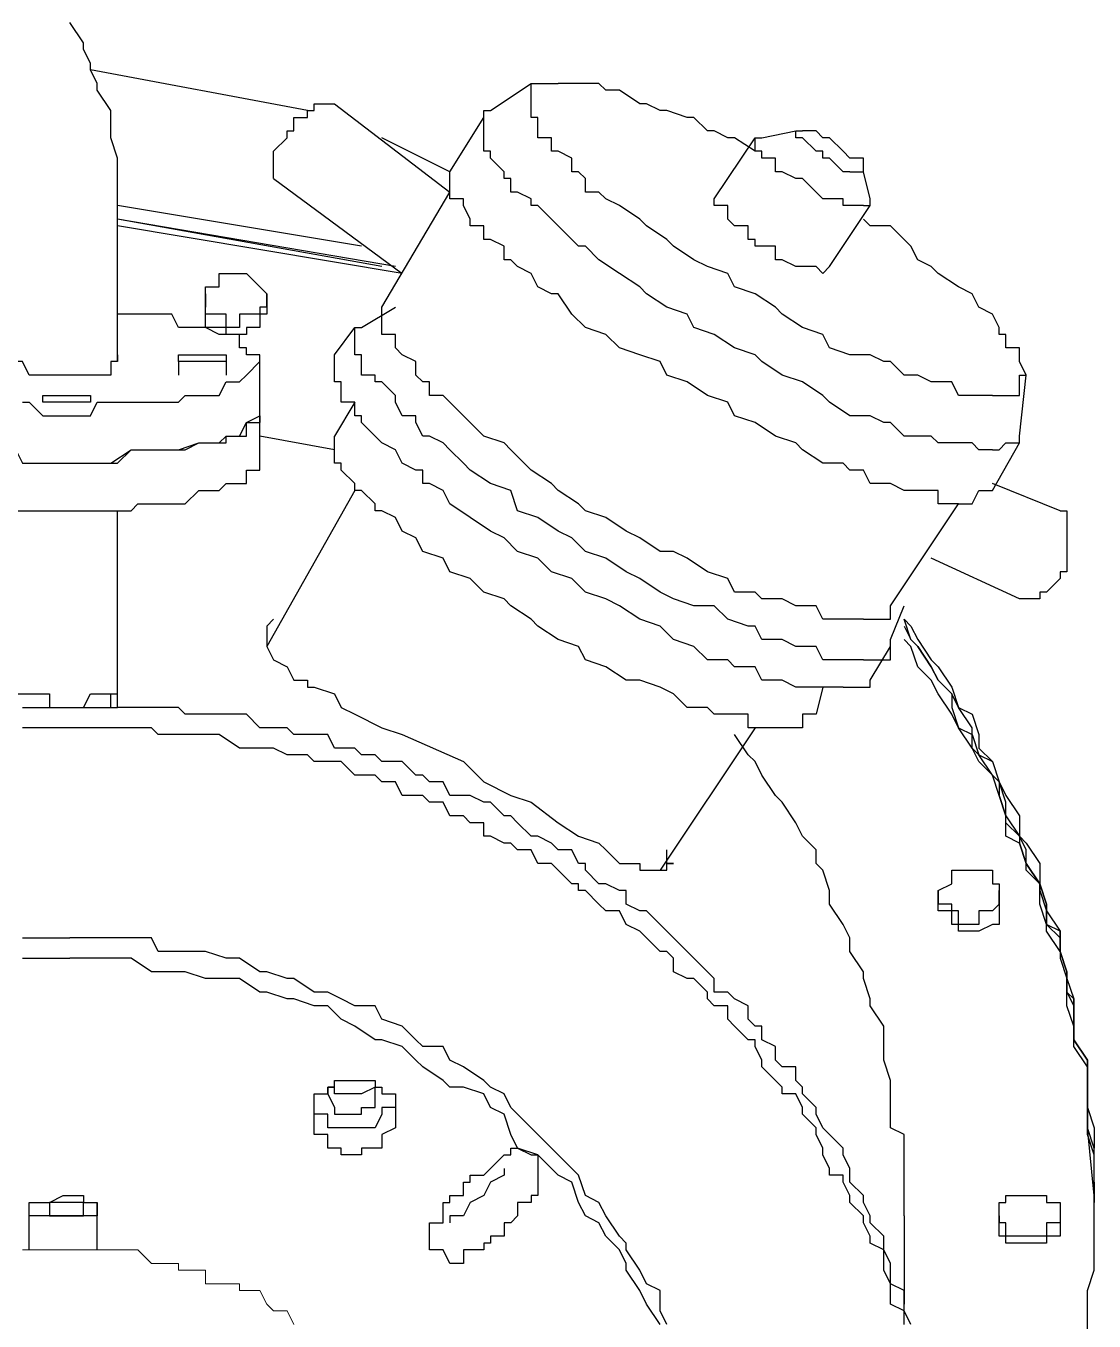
# Model space of a CAD drawing. Header units: millimetres. Extents: x 37084 to 180780, y -153145 to -16322.
# Drawn here: x 75670.9 to 75998.6, y -116561.1 to -116163.8 of the extents above; entities that cross this region are included whole.
import ezdxf

# ---------------------------------------------------------------- set-up
doc = ezdxf.new("R2010")
doc.units = ezdxf.units.MM
doc.header["$MEASUREMENT"] = 0
doc.linetypes.add('CONTINU', pattern=[0])
doc.layers.add('00', color=5, linetype='Continuous', lineweight=9)

# ---------------------------------------------------------------- blocks, each defined once
blk = doc.blocks.new('MBA')
at = {"color": 0, "linetype": 'ByBlock', "lineweight": 25}
for points in [[(1958060.35, 285665.31), (1958060.35, 285669.47), (1958060.35, 285673.63), (1958060.35, 285677.79), (1958060.35, 285679.87), (1958060.35, 285684.04), (1958058.27, 285690.28), (1958058.27, 285692.36), (1958058.27, 285696.52), (1958058.27, 285698.6), (1958054.11, 285704.84), (1958054.11, 285706.92), (1958052.03, 285711.08), (1958052.03, 285713.16), (1958049.95, 285717.32), (1958049.95, 285719.4), (1958045.79, 285725.64)], [(1958118.6, 285698.6), (1958052.03, 285711.08)], [(1958174.76, 285698.6), (1958187.24, 285706.92)], [(1958187.24, 285706.92), (1958189.32, 285706.92), (1958193.48, 285706.92), (1958195.56, 285706.92)], [(1958328.69, 285611.23), (1958324.53, 285611.23), (1958322.45, 285611.23), (1958318.29, 285611.23), (1958316.21, 285615.39), (1958312.05, 285615.39), (1958309.97, 285615.39), (1958305.81, 285617.47), (1958303.73, 285617.47), (1958301.65, 285617.47), (1958297.49, 285621.63), (1958295.41, 285621.63), (1958291.25, 285623.71), (1958285.01, 285623.71), (1958278.77, 285625.79), (1958276.69, 285629.95), (1958270.45, 285632.03), (1958264.21, 285636.19), (1958262.13, 285638.27), (1958255.89, 285642.43), (1958249.65, 285644.51), (1958247.57, 285648.67), (1958241.33, 285650.75), (1958237.17, 285652.83), (1958230.93, 285656.99), (1958228.85, 285659.07), (1958222.61, 285663.23), (1958220.53, 285665.31), (1958214.29, 285669.47), (1958210.12, 285671.55), (1958208.04, 285673.63), (1958203.88, 285673.63), (1958203.88, 285677.79), (1958201.8, 285679.87), (1958199.72, 285679.87), (1958199.72, 285684.04), (1958195.56, 285686.12), (1958193.48, 285686.12), (1958193.48, 285690.28), (1958189.32, 285690.28), (1958189.32, 285692.36), (1958189.32, 285696.52), (1958187.24, 285696.52), (1958187.24, 285698.6), (1958187.24, 285700.68), (1958187.24, 285704.84), (1958187.24, 285706.92)], [(1958255.89, 285686.12), (1958249.65, 285690.28), (1958247.57, 285690.28), (1958243.41, 285692.36), (1958241.33, 285692.36), (1958237.17, 285696.52), (1958235.09, 285696.52), (1958228.85, 285698.6), (1958226.77, 285698.6), (1958222.61, 285700.68), (1958220.53, 285700.68), (1958214.29, 285704.84), (1958210.12, 285704.84), (1958208.04, 285706.92), (1958203.88, 285706.92), (1958201.8, 285706.92), (1958199.72, 285706.92), (1958195.56, 285706.92)], [(1958112.36, 285690.28), (1958112.36, 285692.36), (1958114.44, 285692.36), (1958114.44, 285696.52), (1958118.6, 285696.52), (1958118.6, 285698.6), (1958120.68, 285698.6), (1958120.68, 285700.68), (1958124.84, 285700.68), (1958126.92, 285700.68)], [(1958126.92, 285700.68), (1958162.28, 285673.63)], [(1958172.68, 285696.52), (1958172.68, 285698.6), (1958174.76, 285698.6)], [(1958162.28, 285679.87), (1958172.68, 285696.52)], [(1958328.69, 285594.59), (1958324.53, 285594.59), (1958322.45, 285596.67), (1958318.29, 285596.67), (1958316.21, 285596.67), (1958312.05, 285596.67), (1958309.97, 285598.75), (1958305.81, 285598.75), (1958303.73, 285598.75), (1958301.65, 285598.75), (1958297.49, 285602.91), (1958295.41, 285602.91), (1958291.25, 285604.99), (1958285.01, 285604.99), (1958278.77, 285609.15), (1958276.69, 285611.23), (1958270.45, 285615.39), (1958264.21, 285617.47), (1958257.97, 285621.63), (1958255.89, 285623.71), (1958249.65, 285625.79), (1958243.41, 285629.95), (1958237.17, 285632.03), (1958235.09, 285636.19), (1958228.85, 285638.27), (1958222.61, 285642.43), (1958220.53, 285644.51), (1958214.29, 285648.67), (1958208.04, 285652.83), (1958203.88, 285656.99), (1958201.8, 285656.99), (1958199.72, 285659.07), (1958195.56, 285663.23), (1958193.48, 285665.31), (1958189.32, 285669.47), (1958187.24, 285669.47), (1958187.24, 285671.55), (1958183.08, 285673.63), (1958181, 285673.63), (1958181, 285677.79), (1958178.92, 285677.79), (1958178.92, 285679.87), (1958174.76, 285684.04), (1958174.76, 285686.12), (1958172.68, 285686.12), (1958172.68, 285690.28), (1958172.68, 285692.36), (1958172.68, 285696.52)], [(1958108.2, 285677.79), (1958108.2, 285679.87), (1958108.2, 285684.04), (1958108.2, 285686.12), (1958112.36, 285690.28)], [(1958162.28, 285679.87), (1958141.48, 285690.28)], [(1958243.41, 285671.55), (1958255.89, 285690.28)], [(1958255.89, 285690.28), (1958257.97, 285690.28)], [(1958289.17, 285669.47), (1958285.01, 285669.47), (1958282.93, 285669.47), (1958282.93, 285671.55), (1958278.77, 285671.55), (1958276.69, 285671.55), (1958274.61, 285673.63), (1958270.45, 285677.79), (1958268.37, 285677.79), (1958264.21, 285679.87), (1958262.13, 285679.87), (1958262.13, 285684.04), (1958257.97, 285684.04), (1958257.97, 285686.12), (1958255.89, 285686.12), (1958255.89, 285690.28)], [(1958257.97, 285690.28), (1958268.37, 285692.36)], [(1958268.37, 285692.36), (1958270.45, 285692.36)], [(1958285.01, 285679.87), (1958282.93, 285679.87), (1958278.77, 285684.04), (1958276.69, 285684.04), (1958276.69, 285686.12), (1958274.61, 285686.12), (1958270.45, 285690.28), (1958268.37, 285690.28), (1958268.37, 285692.36)], [(1958289.17, 285679.87), (1958289.17, 285684.04), (1958285.01, 285684.04), (1958282.93, 285686.12), (1958278.77, 285690.28), (1958276.69, 285690.28), (1958274.61, 285692.36), (1958270.45, 285692.36)], [(1958318.29, 285577.95), (1958316.21, 285577.95), (1958312.05, 285577.95), (1958312.05, 285582.11), (1958309.97, 285582.11), (1958305.81, 285582.11), (1958303.73, 285582.11), (1958301.65, 285582.11), (1958297.49, 285584.19), (1958295.41, 285584.19), (1958291.25, 285584.19), (1958289.17, 285588.35), (1958285.01, 285588.35), (1958282.93, 285590.43), (1958276.69, 285590.43), (1958270.45, 285594.59), (1958268.37, 285596.67), (1958262.13, 285598.75), (1958255.89, 285602.91), (1958249.65, 285604.99), (1958247.57, 285609.15), (1958241.33, 285611.23), (1958235.09, 285615.39), (1958228.85, 285617.47), (1958226.77, 285621.63), (1958220.53, 285623.71), (1958214.29, 285625.79), (1958210.12, 285629.95), (1958203.88, 285632.03), (1958199.72, 285636.19), (1958195.56, 285642.43), (1958193.48, 285642.43), (1958189.32, 285644.51), (1958187.24, 285648.67), (1958183.08, 285650.75), (1958181, 285652.83), (1958178.92, 285652.83), (1958178.92, 285656.99), (1958174.76, 285659.07), (1958172.68, 285659.07), (1958172.68, 285663.23), (1958168.52, 285663.23), (1958168.52, 285665.31), (1958166.44, 285669.47), (1958166.44, 285671.55), (1958162.28, 285671.55), (1958162.28, 285673.63), (1958162.28, 285677.79), (1958162.28, 285679.87)], [(1958285.01, 285679.87), (1958289.17, 285679.87)], [(1958291.25, 285671.55), (1958289.17, 285679.87)], [(1958108.2, 285677.79), (1958147.72, 285648.67)], [(1958141.48, 285638.27), (1958162.28, 285673.63)], [(1958276.69, 285648.67), (1958274.61, 285650.75), (1958270.45, 285650.75), (1958268.37, 285650.75), (1958264.21, 285652.83), (1958262.13, 285652.83), (1958262.13, 285656.99), (1958257.97, 285656.99), (1958255.89, 285656.99), (1958255.89, 285659.07), (1958253.81, 285659.07), (1958253.81, 285663.23), (1958249.65, 285663.23), (1958247.57, 285665.31), (1958247.57, 285669.47), (1958243.41, 285669.47), (1958243.41, 285671.55)], [(1958291.25, 285669.47), (1958291.25, 285671.55)], [(1958135.24, 285656.99), (1958060.35, 285669.47)], [(1958278.77, 285650.75), (1958291.25, 285669.47)], [(1958289.17, 285669.47), (1958291.25, 285669.47)], [(1958060.35, 285621.63), (1958060.35, 285665.31)], [(1958145.64, 285650.75), (1958060.35, 285665.31)], [(1958141.48, 285650.75), (1958060.35, 285665.31)], [(1958147.72, 285648.67), (1958060.35, 285663.23)], [(1958339.09, 285617.47), (1958337.01, 285621.63), (1958337.01, 285623.71), (1958337.01, 285625.79), (1958332.85, 285625.79), (1958332.85, 285629.95), (1958330.77, 285629.95), (1958330.77, 285632.03), (1958328.69, 285636.19), (1958324.53, 285638.27), (1958322.45, 285642.43), (1958318.29, 285644.51), (1958312.05, 285648.67), (1958309.97, 285650.75), (1958305.81, 285652.83), (1958303.73, 285656.99), (1958301.65, 285659.07), (1958297.49, 285663.23), (1958291.25, 285663.23), (1958289.17, 285665.31)], [(1958276.69, 285648.67), (1958278.77, 285650.75)], [(1958087.4, 285642.43), (1958087.4, 285644.51), (1958091.56, 285644.51), (1958091.56, 285648.67), (1958093.64, 285648.67), (1958097.8, 285648.67), (1958099.88, 285648.67), (1958104.04, 285644.51), (1958106.12, 285642.43)], [(1958087.4, 285642.43), (1958087.4, 285638.27)], [(1958106.12, 285642.43), (1958106.12, 285638.27), (1958104.04, 285638.27), (1958104.04, 285636.19), (1958099.88, 285636.19), (1958097.8, 285636.19), (1958097.8, 285632.03), (1958093.64, 285632.03), (1958093.64, 285636.19), (1958091.56, 285636.19), (1958087.4, 285636.19), (1958087.4, 285638.27), (1958087.4, 285642.43)], [(1958106.12, 285638.27), (1958106.12, 285642.43)], [(1958104.04, 285621.63), (1958104.04, 285623.71), (1958099.88, 285623.71), (1958099.88, 285625.79), (1958097.8, 285625.79), (1958097.8, 285629.95), (1958093.64, 285629.95), (1958091.56, 285629.95), (1958087.4, 285632.03), (1958085.32, 285632.03), (1958081.15, 285632.03), (1958079.07, 285632.03), (1958076.99, 285636.19), (1958072.83, 285636.19), (1958070.75, 285636.19), (1958066.59, 285636.19), (1958064.51, 285636.19), (1958060.35, 285636.19)], [(1958106.12, 285638.27), (1958106.12, 285636.19), (1958104.04, 285636.19), (1958104.04, 285632.03), (1958099.88, 285632.03), (1958099.88, 285629.95), (1958097.8, 285629.95), (1958093.64, 285629.95), (1958093.64, 285632.03), (1958091.56, 285632.03), (1958087.4, 285632.03), (1958087.4, 285636.19), (1958087.4, 285638.27)], [(1958135.24, 285632.03), (1958145.64, 285638.27)], [(1958289.17, 285542.58), (1958285.01, 285542.58), (1958282.93, 285542.58), (1958278.77, 285542.58), (1958276.69, 285542.58), (1958274.61, 285546.74), (1958270.45, 285546.74), (1958268.37, 285546.74), (1958264.21, 285548.82), (1958262.13, 285548.82), (1958257.97, 285548.82), (1958255.89, 285550.91), (1958249.65, 285550.91), (1958247.57, 285555.07), (1958241.33, 285557.15), (1958235.09, 285561.31), (1958230.93, 285563.39), (1958226.77, 285563.39), (1958220.53, 285567.55), (1958216.37, 285569.63), (1958210.12, 285573.79), (1958203.88, 285575.87), (1958201.8, 285577.95), (1958195.56, 285582.11), (1958193.48, 285584.19), (1958187.24, 285588.35), (1958181, 285594.59), (1958178.92, 285596.67), (1958172.68, 285598.75), (1958168.52, 285602.91), (1958166.44, 285604.99), (1958162.28, 285609.15), (1958160.2, 285611.23), (1958156.04, 285611.23), (1958156.04, 285615.39), (1958153.96, 285615.39), (1958151.88, 285617.47), (1958151.88, 285621.63), (1958147.72, 285623.71), (1958145.64, 285625.79), (1958145.64, 285629.95), (1958141.48, 285629.95), (1958141.48, 285632.03), (1958141.48, 285636.19), (1958141.48, 285638.27)], [(1958126.92, 285623.71), (1958133.16, 285632.03)], [(1958133.16, 285632.03), (1958135.24, 285632.03)], [(1958289.17, 285530.1), (1958285.01, 285530.1), (1958282.93, 285530.1), (1958278.77, 285530.1), (1958276.69, 285530.1), (1958274.61, 285534.26), (1958270.45, 285534.26), (1958268.37, 285534.26), (1958264.21, 285536.34), (1958262.13, 285536.34), (1958257.97, 285536.34), (1958255.89, 285540.5), (1958253.81, 285540.5), (1958247.57, 285542.58), (1958243.41, 285546.74), (1958237.17, 285546.74), (1958230.93, 285548.82), (1958226.77, 285550.91), (1958220.53, 285555.07), (1958216.37, 285557.15), (1958210.12, 285561.31), (1958203.88, 285563.39), (1958199.72, 285567.55), (1958195.56, 285569.63), (1958189.32, 285573.79), (1958183.08, 285575.87), (1958181, 285582.11), (1958174.76, 285584.19), (1958168.52, 285588.35), (1958166.44, 285590.43), (1958162.28, 285594.59), (1958160.2, 285596.67), (1958156.04, 285598.75), (1958153.96, 285598.75), (1958151.88, 285602.91), (1958151.88, 285604.99), (1958147.72, 285604.99), (1958145.64, 285609.15), (1958145.64, 285611.23), (1958141.48, 285615.39), (1958139.4, 285615.39), (1958139.4, 285617.47), (1958135.24, 285617.47), (1958135.24, 285621.63), (1958135.24, 285623.71), (1958133.16, 285623.71), (1958133.16, 285625.79), (1958133.16, 285629.95), (1958133.16, 285632.03)], [(1958060.35, 285623.71), (1958060.35, 285621.63)], [(1958079.07, 285621.63), (1958079.07, 285623.71), (1958081.15, 285623.71)], [(1958081.15, 285623.71), (1958085.32, 285623.71), (1958087.4, 285623.71), (1958091.56, 285623.71), (1958093.64, 285623.71), (1958093.64, 285621.63)], [(1958282.93, 285521.78), (1958278.77, 285521.78), (1958276.69, 285521.78), (1958274.61, 285521.78), (1958270.45, 285521.78), (1958268.37, 285521.78), (1958264.21, 285523.86), (1958262.13, 285523.86), (1958257.97, 285523.86), (1958255.89, 285528.02), (1958253.81, 285528.02), (1958249.65, 285528.02), (1958247.57, 285530.1), (1958241.33, 285530.1), (1958237.17, 285534.26), (1958230.93, 285536.34), (1958226.77, 285540.5), (1958220.53, 285542.58), (1958214.29, 285546.74), (1958210.12, 285548.82), (1958203.88, 285550.91), (1958199.72, 285555.07), (1958193.48, 285557.15), (1958189.32, 285561.31), (1958183.08, 285563.39), (1958178.92, 285567.55), (1958174.76, 285569.63), (1958168.52, 285573.79), (1958162.28, 285577.95), (1958160.2, 285582.11), (1958156.04, 285584.19), (1958153.96, 285584.19), (1958153.96, 285588.35), (1958151.88, 285588.35), (1958147.72, 285590.43), (1958145.64, 285594.59), (1958141.48, 285596.67), (1958139.4, 285598.75), (1958135.24, 285602.91), (1958135.24, 285604.99), (1958133.16, 285604.99), (1958133.16, 285609.15), (1958129, 285609.15), (1958129, 285611.23), (1958129, 285615.39), (1958126.92, 285615.39), (1958126.92, 285617.47), (1958126.92, 285621.63), (1958126.92, 285623.71)], [(1958031.23, 285609.15), (1958033.31, 285609.15), (1958037.47, 285604.99), (1958039.55, 285604.99), (1958043.71, 285604.99), (1958045.79, 285604.99), (1958052.03, 285604.99), (1958054.11, 285609.15), (1958058.27, 285609.15), (1958060.35, 285609.15), (1958064.51, 285609.15), (1958066.59, 285609.15), (1958070.75, 285609.15), (1958072.83, 285609.15), (1958076.99, 285609.15), (1958079.07, 285609.15), (1958081.15, 285611.23), (1958085.32, 285611.23)], [(1958058.27, 285617.47), (1958054.11, 285617.47), (1958052.03, 285617.47), (1958049.95, 285617.47), (1958045.79, 285617.47), (1958043.71, 285617.47), (1958039.55, 285617.47), (1958037.47, 285617.47), (1958033.31, 285617.47), (1958031.23, 285621.63), (1958029.15, 285621.63)], [(1958060.35, 285621.63), (1958058.27, 285621.63), (1958058.27, 285617.47)], [(1958093.64, 285621.63), (1958091.56, 285621.63), (1958087.4, 285621.63), (1958085.32, 285621.63), (1958081.15, 285621.63), (1958079.07, 285621.63)], [(1958079.07, 285621.63), (1958079.07, 285617.47)], [(1958085.32, 285611.23), (1958087.4, 285611.23), (1958091.56, 285611.23), (1958093.64, 285615.39), (1958097.8, 285615.39), (1958099.88, 285617.47), (1958104.04, 285621.63)], [(1958093.64, 285621.63), (1958093.64, 285617.47)], [(1958104.04, 285604.99), (1958104.04, 285621.63)], [(1958328.69, 285611.23), (1958330.77, 285611.23), (1958332.85, 285611.23), (1958337.01, 285611.23), (1958337.01, 285615.39), (1958337.01, 285617.47), (1958339.09, 285617.47)], [(1958337.01, 285598.75), (1958339.09, 285617.47)], [(1958049.95, 285609.15), (1958045.79, 285609.15), (1958043.71, 285609.15), (1958039.55, 285609.15), (1958037.47, 285609.15), (1958037.47, 285611.23)], [(1958037.47, 285611.23), (1958039.55, 285611.23)], [(1958039.55, 285611.23), (1958043.71, 285611.23), (1958045.79, 285611.23), (1958049.95, 285611.23), (1958052.03, 285611.23)], [(1958052.03, 285611.23), (1958052.03, 285609.15), (1958049.95, 285609.15)], [(1958133.16, 285609.15), (1958126.92, 285598.75)], [(1958031.23, 285590.43), (1958033.31, 285590.43), (1958037.47, 285590.43), (1958039.55, 285590.43), (1958043.71, 285590.43), (1958045.79, 285590.43), (1958052.03, 285590.43), (1958054.11, 285590.43), (1958058.27, 285590.43), (1958060.35, 285590.43), (1958064.51, 285594.59), (1958066.59, 285594.59), (1958070.75, 285594.59), (1958072.83, 285594.59), (1958076.99, 285594.59), (1958079.07, 285594.59), (1958081.15, 285594.59), (1958085.32, 285596.67)], [(1957985.47, 285604.99), (1957989.63, 285604.99), (1957989.63, 285602.91), (1957991.71, 285602.91), (1957991.71, 285598.75), (1957995.87, 285598.75), (1957997.95, 285596.67), (1958002.11, 285596.67), (1958004.19, 285596.67), (1958006.27, 285596.67), (1958010.43, 285594.59), (1958012.51, 285594.59), (1958016.67, 285594.59), (1958018.75, 285594.59), (1958024.99, 285594.59), (1958029.15, 285594.59), (1958031.23, 285590.43), (1958033.31, 285590.43), (1958039.55, 285590.43), (1958043.71, 285590.43)], [(1958085.32, 285596.67), (1958087.4, 285596.67), (1958091.56, 285596.67), (1958093.64, 285596.67), (1958093.64, 285598.75), (1958097.8, 285598.75), (1958099.88, 285602.91), (1958104.04, 285602.91), (1958104.04, 285604.99)], [(1958099.88, 285602.91), (1958104.04, 285604.99)], [(1958099.88, 285598.75), (1958099.88, 285602.91)], [(1958104.04, 285590.43), (1958104.04, 285604.99)], [(1958104.04, 285604.99), (1958104.04, 285602.91)], [(1958091.56, 285596.67), (1958093.64, 285598.75)], [(1958093.64, 285598.75), (1958097.8, 285598.75)], [(1958097.8, 285598.75), (1958099.88, 285598.75)], [(1958126.92, 285594.59), (1958104.04, 285598.75)], [(1958126.92, 285596.67), (1958126.92, 285598.75)], [(1958337.01, 285596.67), (1958337.01, 285598.75)], [(1958070.75, 285594.59), (1958072.83, 285594.59), (1958079.07, 285594.59), (1958085.32, 285596.67)], [(1958085.32, 285596.67), (1958087.4, 285596.67), (1958091.56, 285596.67)], [(1958274.61, 285513.46), (1958270.45, 285513.46), (1958270.45, 285509.3), (1958268.37, 285509.3), (1958264.21, 285509.3), (1958262.13, 285509.3), (1958257.97, 285509.3), (1958255.89, 285509.3), (1958253.81, 285509.3), (1958253.81, 285513.46), (1958249.65, 285513.46), (1958247.57, 285513.46), (1958243.41, 285513.46), (1958241.33, 285515.54), (1958237.17, 285515.54), (1958235.09, 285515.54), (1958230.93, 285519.7), (1958226.77, 285521.78), (1958220.53, 285523.86), (1958216.37, 285523.86), (1958210.12, 285528.02), (1958203.88, 285530.1), (1958201.8, 285534.26), (1958195.56, 285536.34), (1958189.32, 285540.5), (1958187.24, 285542.58), (1958181, 285546.74), (1958178.92, 285548.82), (1958172.68, 285550.91), (1958168.52, 285555.07), (1958162.28, 285557.15), (1958160.2, 285561.31), (1958153.96, 285563.39), (1958151.88, 285567.55), (1958147.72, 285569.63), (1958145.64, 285573.79), (1958141.48, 285575.87), (1958139.4, 285575.87), (1958139.4, 285577.95), (1958135.24, 285582.11), (1958133.16, 285582.11), (1958133.16, 285584.19), (1958129, 285588.35), (1958129, 285590.43), (1958126.92, 285590.43), (1958126.92, 285594.59), (1958126.92, 285596.67)], [(1958328.69, 285582.11), (1958337.01, 285596.67)], [(1958328.69, 285594.59), (1958330.77, 285594.59), (1958332.85, 285596.67), (1958337.01, 285596.67)], [(1958043.71, 285590.43), (1958049.95, 285590.43), (1958058.27, 285590.43), (1958064.51, 285594.59), (1958066.59, 285594.59), (1958070.75, 285594.59)], [(1957985.47, 285590.43), (1957989.63, 285590.43), (1957989.63, 285588.35), (1957989.63, 285584.19), (1957991.71, 285584.19), (1957995.87, 285584.19), (1957997.95, 285582.11), (1958002.11, 285582.11), (1958004.19, 285582.11), (1958006.27, 285577.95), (1958010.43, 285577.95), (1958012.51, 285577.95), (1958018.75, 285577.95), (1958022.91, 285577.95), (1958024.99, 285575.87), (1958029.15, 285575.87), (1958033.31, 285575.87), (1958037.47, 285575.87), (1958039.55, 285575.87), (1958045.79, 285575.87)], [(1958045.79, 285575.87), (1958049.95, 285575.87), (1958052.03, 285575.87), (1958054.11, 285575.87), (1958060.35, 285575.87), (1958064.51, 285575.87), (1958066.59, 285577.95), (1958072.83, 285577.95), (1958076.99, 285577.95), (1958079.07, 285577.95), (1958081.15, 285577.95), (1958085.32, 285582.11), (1958087.4, 285582.11), (1958091.56, 285582.11), (1958093.64, 285584.19), (1958097.8, 285584.19), (1958099.88, 285584.19), (1958099.88, 285588.35), (1958104.04, 285588.35), (1958104.04, 285590.43)], [(1958349.5, 285575.87), (1958328.69, 285584.19)], [(1958133.16, 285582.11), (1958106.12, 285534.26)], [(1958318.29, 285577.95), (1958322.45, 285577.95), (1958324.53, 285582.11), (1958328.69, 285582.11)], [(1958060.35, 285515.54), (1958060.35, 285575.87)], [(1958297.49, 285546.74), (1958318.29, 285577.95)], [(1958349.5, 285575.87), (1958351.58, 285575.87), (1958351.58, 285573.79), (1958351.58, 285569.63), (1958351.58, 285567.55), (1958351.58, 285563.39), (1958351.58, 285561.31), (1958351.58, 285557.15), (1958349.5, 285557.15), (1958349.5, 285555.07)], [(1958337.01, 285548.82), (1958309.97, 285561.31)], [(1958349.5, 285555.07), (1958345.34, 285550.91), (1958343.25, 285550.91), (1958343.25, 285548.82), (1958339.09, 285548.82), (1958337.01, 285548.82)], [(1958289.17, 285542.58), (1958291.25, 285542.58), (1958295.41, 285542.58), (1958297.49, 285542.58), (1958297.49, 285546.74)], [(1958297.49, 285536.34), (1958301.65, 285546.74)], [(1958108.2, 285542.58), (1958106.12, 285540.5), (1958106.12, 285536.34)], [(1958359.9, 285380.33), (1958357.82, 285386.57), (1958357.82, 285392.81), (1958357.82, 285399.05), (1958357.82, 285401.13), (1958357.82, 285407.37), (1958353.66, 285413.61), (1958353.66, 285419.86), (1958353.66, 285426.1), (1958351.58, 285428.18), (1958351.58, 285434.42), (1958349.5, 285440.66), (1958349.5, 285446.9), (1958345.34, 285448.98), (1958345.34, 285455.22), (1958343.25, 285461.46), (1958339.09, 285465.62), (1958339.09, 285471.86), (1958337.01, 285476.02), (1958332.85, 285480.18), (1958332.85, 285486.42), (1958330.77, 285492.66), (1958328.69, 285494.74), (1958324.53, 285500.98), (1958322.45, 285503.06), (1958322.45, 285509.3), (1958318.29, 285515.54), (1958316.21, 285519.7), (1958312.05, 285523.86), (1958309.97, 285528.02), (1958305.81, 285534.26), (1958303.73, 285536.34), (1958301.65, 285542.58)], [(1958301.65, 285542.58), (1958303.73, 285540.5), (1958305.81, 285536.34), (1958309.97, 285530.1), (1958312.05, 285528.02), (1958316.21, 285521.78), (1958318.29, 285515.54), (1958322.45, 285513.46), (1958324.53, 285507.22), (1958324.53, 285503.06), (1958328.69, 285498.9), (1958330.77, 285492.66), (1958332.85, 285488.5), (1958337.01, 285482.26), (1958337.01, 285476.02), (1958339.09, 285473.94), (1958343.25, 285467.7), (1958343.25, 285461.46), (1958345.34, 285455.22), (1958345.34, 285453.14), (1958349.5, 285446.9), (1958349.5, 285440.66), (1958351.58, 285434.42), (1958351.58, 285432.34), (1958353.66, 285426.1), (1958353.66, 285419.86), (1958353.66, 285413.61), (1958357.82, 285407.37), (1958357.82, 285405.29), (1958357.82, 285399.05), (1958357.82, 285392.81), (1958359.9, 285386.57), (1958359.9, 285380.33)], [(1958301.65, 285540.5), (1958303.73, 285536.34), (1958305.81, 285534.26), (1958309.97, 285528.02), (1958312.05, 285523.86), (1958316.21, 285519.7), (1958316.21, 285515.54), (1958318.29, 285509.3), (1958322.45, 285507.22), (1958324.53, 285500.98), (1958328.69, 285498.9), (1958330.77, 285492.66), (1958330.77, 285488.5), (1958332.85, 285482.26), (1958337.01, 285476.02), (1958337.01, 285473.94), (1958339.09, 285467.7), (1958343.25, 285461.46), (1958343.25, 285459.38), (1958345.34, 285453.14), (1958345.34, 285448.98), (1958349.5, 285444.82), (1958349.5, 285438.58), (1958351.58, 285432.34), (1958351.58, 285428.18), (1958353.66, 285424.02), (1958353.66, 285417.77), (1958353.66, 285413.61), (1958357.82, 285407.37), (1958357.82, 285401.13), (1958357.82, 285396.97), (1958357.82, 285392.81), (1958357.82, 285386.57)], [(1958106.12, 285536.34), (1958106.12, 285534.26)], [(1958106.12, 285536.34), (1958106.12, 285534.26)], [(1958106.12, 285536.34), (1958106.12, 285534.26), (1958108.2, 285530.1), (1958112.36, 285528.02), (1958114.44, 285523.86), (1958118.6, 285523.86), (1958118.6, 285521.78), (1958120.68, 285521.78), (1958126.92, 285519.7), (1958129, 285515.54), (1958133.16, 285513.46), (1958141.48, 285509.3), (1958147.72, 285507.22), (1958166.44, 285498.9), (1958172.68, 285492.66), (1958181, 285488.5), (1958187.24, 285486.42), (1958195.56, 285480.18), (1958201.8, 285476.02), (1958208.04, 285473.94), (1958210.12, 285471.86), (1958214.29, 285467.7), (1958216.37, 285467.7), (1958220.53, 285467.7), (1958220.53, 285465.62), (1958222.61, 285465.62), (1958226.77, 285465.62), (1958228.85, 285465.62)], [(1958297.49, 285534.26), (1958297.49, 285536.34)], [(1958359.9, 285365.77), (1958359.9, 285372.01), (1958359.9, 285378.25), (1958357.82, 285384.49), (1958357.82, 285386.57), (1958357.82, 285392.81), (1958357.82, 285399.05), (1958357.82, 285405.29), (1958353.66, 285411.53), (1958353.66, 285417.77), (1958351.58, 285424.02), (1958351.58, 285428.18), (1958351.58, 285434.42), (1958349.5, 285440.66), (1958345.34, 285446.9), (1958345.34, 285448.98), (1958343.25, 285455.22), (1958343.25, 285461.46), (1958339.09, 285467.7), (1958337.01, 285473.94), (1958332.85, 285476.02), (1958332.85, 285482.26), (1958330.77, 285488.5), (1958328.69, 285494.74), (1958324.53, 285498.9), (1958322.45, 285503.06), (1958318.29, 285509.3), (1958316.21, 285513.46), (1958312.05, 285519.7), (1958309.97, 285523.86), (1958305.81, 285528.02), (1958303.73, 285534.26), (1958301.65, 285536.34)], [(1958289.17, 285530.1), (1958291.25, 285530.1), (1958295.41, 285530.1), (1958297.49, 285530.1), (1958297.49, 285534.26)], [(1958291.25, 285523.86), (1958297.49, 285534.26)], [(1958282.93, 285521.78), (1958285.01, 285521.78), (1958289.17, 285521.78), (1958291.25, 285521.78), (1958291.25, 285523.86)], [(1958029.15, 285519.7), (1958031.23, 285519.7), (1958033.31, 285519.7), (1958037.47, 285519.7), (1958039.55, 285519.7), (1958039.55, 285515.54), (1958043.71, 285515.54), (1958045.79, 285515.54)], [(1958045.79, 285515.54), (1958049.95, 285515.54), (1958052.03, 285519.7), (1958054.11, 285519.7), (1958058.27, 285519.7), (1958060.35, 285519.7)], [(1958058.27, 285515.54), (1958058.27, 285519.7)], [(1958060.35, 285515.54), (1958060.35, 285519.7)], [(1958276.69, 285521.78), (1958274.61, 285513.46)], [(1958031.23, 285515.54), (1958058.27, 285515.54), (1958060.35, 285515.54)], [(1958303.73, 285326.25), (1958301.65, 285330.41), (1958301.65, 285332.49), (1958301.65, 285336.65), (1958297.49, 285338.73), (1958297.49, 285342.89), (1958297.49, 285344.97), (1958295.41, 285349.13), (1958295.41, 285351.21), (1958295.41, 285353.29), (1958291.25, 285357.45), (1958291.25, 285359.53), (1958289.17, 285363.69), (1958289.17, 285365.77), (1958285.01, 285369.93), (1958285.01, 285372.01), (1958285.01, 285374.09), (1958282.93, 285378.25), (1958282.93, 285380.33), (1958278.77, 285384.49), (1958276.69, 285386.57), (1958274.61, 285390.73), (1958274.61, 285392.81), (1958270.45, 285396.97), (1958270.45, 285399.05), (1958268.37, 285401.13), (1958268.37, 285405.29), (1958264.21, 285405.29), (1958262.13, 285407.37), (1958262.13, 285411.53), (1958257.97, 285413.61), (1958257.97, 285417.77), (1958255.89, 285417.77), (1958253.81, 285419.86), (1958253.81, 285424.02), (1958249.65, 285426.1), (1958247.57, 285428.18), (1958243.41, 285428.18), (1958243.41, 285432.34), (1958241.33, 285434.42), (1958237.17, 285438.58), (1958235.09, 285440.66), (1958230.93, 285444.82), (1958228.85, 285446.9), (1958226.77, 285448.98), (1958222.61, 285453.14), (1958220.53, 285453.14), (1958216.37, 285455.22), (1958216.37, 285459.38), (1958214.29, 285459.38), (1958210.12, 285461.46), (1958208.04, 285461.46), (1958203.88, 285465.62), (1958203.88, 285467.7), (1958201.8, 285467.7), (1958199.72, 285471.86), (1958195.56, 285471.86), (1958193.48, 285473.94), (1958189.32, 285476.02), (1958187.24, 285476.02), (1958183.08, 285480.18), (1958181, 285482.26), (1958178.92, 285482.26), (1958174.76, 285486.42), (1958172.68, 285486.42), (1958168.52, 285488.5), (1958166.44, 285488.5), (1958162.28, 285488.5), (1958160.2, 285492.66), (1958156.04, 285492.66), (1958153.96, 285494.74), (1958151.88, 285494.74), (1958147.72, 285498.9), (1958145.64, 285498.9), (1958141.48, 285498.9), (1958139.4, 285500.98), (1958135.24, 285500.98), (1958133.16, 285503.06), (1958129, 285503.06), (1958126.92, 285503.06), (1958124.84, 285507.22), (1958120.68, 285507.22), (1958118.6, 285507.22), (1958114.44, 285507.22), (1958112.36, 285509.3), (1958108.2, 285509.3), (1958106.12, 285509.3), (1958104.04, 285509.3), (1958099.88, 285513.46), (1958097.8, 285513.46), (1958093.64, 285513.46), (1958087.4, 285513.46), (1958085.32, 285513.46), (1958081.15, 285513.46), (1958079.07, 285515.54), (1958076.99, 285515.54), (1958072.83, 285515.54), (1958070.75, 285515.54), (1958066.59, 285515.54), (1958064.51, 285515.54), (1958060.35, 285515.54)], [(1958301.65, 285326.25), (1958301.65, 285330.41), (1958297.49, 285332.49), (1958297.49, 285336.65), (1958297.49, 285338.73), (1958295.41, 285342.89), (1958295.41, 285344.97), (1958295.41, 285349.13), (1958291.25, 285351.21), (1958291.25, 285353.29), (1958289.17, 285357.45), (1958289.17, 285359.53), (1958285.01, 285363.69), (1958285.01, 285365.77), (1958282.93, 285369.93), (1958282.93, 285372.01), (1958278.77, 285372.01), (1958278.77, 285374.09), (1958276.69, 285378.25), (1958276.69, 285380.33), (1958274.61, 285384.49), (1958274.61, 285386.57), (1958270.45, 285390.73), (1958270.45, 285392.81), (1958268.37, 285396.97), (1958264.21, 285396.97), (1958264.21, 285399.05), (1958262.13, 285401.13), (1958257.97, 285405.29), (1958257.97, 285407.37), (1958255.89, 285411.53), (1958255.89, 285413.61), (1958253.81, 285413.61), (1958249.65, 285417.77), (1958247.57, 285419.86), (1958247.57, 285424.02), (1958243.41, 285424.02), (1958241.33, 285426.1), (1958241.33, 285428.18), (1958237.17, 285432.34), (1958235.09, 285432.34), (1958230.93, 285434.42), (1958230.93, 285438.58), (1958228.85, 285440.66), (1958226.77, 285440.66), (1958222.61, 285444.82), (1958220.53, 285446.9), (1958216.37, 285448.98), (1958214.29, 285453.14), (1958210.12, 285453.14), (1958208.04, 285455.22), (1958203.88, 285459.38), (1958201.8, 285459.38), (1958201.8, 285461.46), (1958199.72, 285461.46), (1958195.56, 285465.62), (1958193.48, 285467.7), (1958189.32, 285467.7), (1958187.24, 285471.86), (1958183.08, 285471.86), (1958181, 285473.94), (1958178.92, 285473.94), (1958174.76, 285476.02), (1958172.68, 285476.02), (1958172.68, 285480.18), (1958168.52, 285480.18), (1958166.44, 285482.26), (1958162.28, 285482.26), (1958160.2, 285486.42), (1958156.04, 285486.42), (1958153.96, 285488.5), (1958151.88, 285488.5), (1958147.72, 285488.5), (1958145.64, 285492.66), (1958141.48, 285492.66), (1958139.4, 285494.74), (1958135.24, 285494.74), (1958133.16, 285494.74), (1958129, 285498.9), (1958126.92, 285498.9), (1958124.84, 285498.9), (1958120.68, 285498.9), (1958118.6, 285500.98), (1958114.44, 285500.98), (1958112.36, 285500.98), (1958108.2, 285503.06), (1958106.12, 285503.06), (1958104.04, 285503.06), (1958099.88, 285503.06), (1958097.8, 285503.06), (1958091.56, 285507.22), (1958087.4, 285507.22), (1958085.32, 285507.22), (1958081.15, 285507.22), (1958079.07, 285507.22), (1958076.99, 285507.22), (1958072.83, 285507.22), (1958070.75, 285509.3), (1958066.59, 285509.3), (1958064.51, 285509.3), (1958060.35, 285509.3), (1958058.27, 285509.3), (1958054.11, 285509.3), (1958052.03, 285509.3), (1958049.95, 285509.3), (1958045.79, 285509.3), (1958043.71, 285509.3), (1958039.55, 285509.3), (1958033.31, 285509.3), (1958031.23, 285509.3)], [(1958255.89, 285509.3), (1958226.77, 285465.62)], [(1958301.65, 285359.53), (1958301.65, 285363.69), (1958301.65, 285369.93), (1958301.65, 285372.01), (1958301.65, 285378.25), (1958301.65, 285384.49), (1958297.49, 285386.57), (1958297.49, 285392.81), (1958297.49, 285399.05), (1958297.49, 285401.13), (1958295.41, 285407.37), (1958295.41, 285411.53), (1958295.41, 285417.77), (1958291.25, 285424.02), (1958291.25, 285426.1), (1958289.17, 285432.34), (1958289.17, 285434.42), (1958285.01, 285440.66), (1958285.01, 285444.82), (1958282.93, 285448.98), (1958278.77, 285455.22), (1958278.77, 285459.38), (1958276.69, 285465.62), (1958274.61, 285467.7), (1958274.61, 285471.86), (1958270.45, 285476.02), (1958268.37, 285480.18), (1958264.21, 285486.42), (1958262.13, 285488.5), (1958257.97, 285494.74), (1958255.89, 285498.9), (1958253.81, 285500.98), (1958249.65, 285507.22)], [(1958230.93, 285467.7), (1958228.85, 285467.7), (1958228.85, 285471.86)], [(1958228.85, 285465.62), (1958228.85, 285467.7), (1958230.93, 285467.7)], [(1958312.05, 285459.38), (1958316.21, 285461.46), (1958316.21, 285465.62), (1958318.29, 285465.62), (1958322.45, 285465.62), (1958324.53, 285465.62), (1958328.69, 285465.62), (1958328.69, 285461.46), (1958330.77, 285461.46), (1958330.77, 285459.38)], [(1958312.05, 285459.38), (1958312.05, 285455.22)], [(1958330.77, 285459.38), (1958330.77, 285455.22), (1958328.69, 285453.14), (1958324.53, 285453.14), (1958324.53, 285448.98), (1958322.45, 285448.98), (1958318.29, 285448.98), (1958318.29, 285453.14), (1958316.21, 285453.14), (1958316.21, 285455.22), (1958312.05, 285455.22), (1958312.05, 285459.38)], [(1958330.77, 285455.22), (1958330.77, 285459.38)], [(1958330.77, 285455.22), (1958330.77, 285453.14), (1958330.77, 285448.98), (1958328.69, 285448.98), (1958324.53, 285446.9), (1958322.45, 285446.9), (1958318.29, 285446.9), (1958318.29, 285448.98), (1958316.21, 285448.98), (1958316.21, 285453.14), (1958312.05, 285453.14), (1958312.05, 285455.22)], [(1958031.23, 285444.82), (1958033.31, 285444.82), (1958039.55, 285444.82), (1958045.79, 285444.82)], [(1958228.85, 285326.25), (1958226.77, 285330.41), (1958226.77, 285336.65), (1958222.61, 285338.73), (1958220.53, 285342.89), (1958216.37, 285349.13), (1958216.37, 285351.21), (1958214.29, 285353.29), (1958210.12, 285359.53), (1958208.04, 285363.69), (1958203.88, 285365.77), (1958201.8, 285372.01), (1958199.72, 285374.09), (1958195.56, 285378.25), (1958193.48, 285380.33), (1958189.32, 285384.49), (1958183.08, 285390.73), (1958181, 285392.81), (1958178.92, 285396.97), (1958174.76, 285399.05), (1958172.68, 285401.13), (1958166.44, 285405.29), (1958162.28, 285407.37), (1958160.2, 285411.53), (1958153.96, 285411.53), (1958151.88, 285413.61), (1958147.72, 285417.77), (1958141.48, 285419.86), (1958139.4, 285424.02), (1958133.16, 285424.02), (1958129, 285426.1), (1958124.84, 285428.18), (1958120.68, 285428.18), (1958114.44, 285432.34), (1958112.36, 285432.34), (1958106.12, 285434.42), (1958104.04, 285434.42), (1958097.8, 285438.58), (1958093.64, 285438.58), (1958087.4, 285440.66), (1958081.15, 285440.66), (1958079.07, 285440.66), (1958072.83, 285440.66), (1958070.75, 285444.82), (1958064.51, 285444.82), (1958058.27, 285444.82), (1958054.11, 285444.82), (1958049.95, 285444.82), (1958045.79, 285444.82)], [(1958031.23, 285438.58), (1958033.31, 285438.58), (1958039.55, 285438.58), (1958045.79, 285438.58)], [(1958226.77, 285326.25), (1958222.61, 285332.49), (1958220.53, 285336.65), (1958216.37, 285342.89), (1958216.37, 285344.97), (1958214.29, 285349.13), (1958210.12, 285353.29), (1958208.04, 285357.45), (1958203.88, 285359.53), (1958201.8, 285363.69), (1958199.72, 285369.93), (1958195.56, 285372.01), (1958193.48, 285374.09), (1958189.32, 285378.25), (1958183.08, 285380.33), (1958181, 285384.49), (1958178.92, 285390.73), (1958174.76, 285392.81), (1958172.68, 285396.97), (1958166.44, 285399.05), (1958162.28, 285399.05), (1958160.2, 285401.13), (1958153.96, 285405.29), (1958151.88, 285407.37), (1958147.72, 285411.53), (1958141.48, 285413.61), (1958139.4, 285413.61), (1958133.16, 285417.77), (1958129, 285419.86), (1958124.84, 285424.02), (1958120.68, 285424.02), (1958114.44, 285426.1), (1958112.36, 285426.1), (1958106.12, 285428.18), (1958104.04, 285428.18), (1958097.8, 285432.34), (1958093.64, 285432.34), (1958087.4, 285432.34), (1958081.15, 285434.42), (1958079.07, 285434.42), (1958072.83, 285434.42), (1958070.75, 285434.42), (1958064.51, 285438.58), (1958058.27, 285438.58), (1958054.11, 285438.58), (1958049.95, 285438.58), (1958045.79, 285438.58)], [(1958120.68, 285390.73), (1958120.68, 285392.81), (1958120.68, 285396.97), (1958124.84, 285396.97), (1958124.84, 285399.05), (1958126.92, 285399.05), (1958126.92, 285401.13), (1958129, 285401.13), (1958133.16, 285401.13)], [(1958133.16, 285401.13), (1958135.24, 285401.13), (1958139.4, 285401.13), (1958139.4, 285399.05), (1958141.48, 285399.05), (1958141.48, 285396.97), (1958145.64, 285396.97), (1958145.64, 285392.81), (1958145.64, 285390.73)], [(1958126.92, 285399.05), (1958124.84, 285399.05), (1958124.84, 285396.97)], [(1958124.84, 285396.97), (1958126.92, 285392.81), (1958126.92, 285390.73), (1958129, 285390.73), (1958133.16, 285390.73), (1958135.24, 285390.73), (1958135.24, 285392.81), (1958139.4, 285392.81), (1958139.4, 285396.97)], [(1958139.4, 285399.05), (1958135.24, 285396.97), (1958133.16, 285396.97), (1958129, 285396.97), (1958126.92, 285396.97), (1958126.92, 285399.05)], [(1958139.4, 285396.97), (1958139.4, 285399.05)], [(1958133.16, 285386.57), (1958129, 285386.57), (1958126.92, 285386.57), (1958124.84, 285386.57), (1958124.84, 285390.73), (1958120.68, 285390.73), (1958120.68, 285392.81)], [(1958145.64, 285392.81), (1958141.48, 285392.81), (1958141.48, 285390.73), (1958139.4, 285386.57), (1958135.24, 285386.57), (1958133.16, 285386.57)], [(1958133.16, 285378.25), (1958129, 285378.25), (1958129, 285380.33), (1958126.92, 285380.33), (1958124.84, 285380.33), (1958124.84, 285384.49), (1958120.68, 285384.49), (1958120.68, 285386.57), (1958120.68, 285390.73)], [(1958145.64, 285390.73), (1958145.64, 285386.57), (1958141.48, 285384.49), (1958141.48, 285380.33), (1958139.4, 285380.33), (1958135.24, 285380.33), (1958135.24, 285378.25), (1958133.16, 285378.25)], [(1958359.9, 285365.77), (1958357.82, 285386.57)], [(1958168.52, 285372.01), (1958172.68, 285372.01), (1958174.76, 285374.09), (1958178.92, 285378.25), (1958181, 285378.25), (1958181, 285380.33), (1958183.08, 285380.33), (1958187.24, 285378.25)], [(1958359.9, 285369.93), (1958359.9, 285380.33)], [(1958359.9, 285369.93), (1958359.9, 285380.33)], [(1958187.24, 285378.25), (1958189.32, 285378.25), (1958189.32, 285374.09), (1958189.32, 285372.01), (1958189.32, 285369.93), (1958189.32, 285365.77), (1958187.24, 285365.77), (1958187.24, 285363.69), (1958183.08, 285363.69), (1958183.08, 285359.53), (1958181, 285357.45), (1958178.92, 285357.45), (1958178.92, 285353.29)], [(1958178.92, 285374.09), (1958178.92, 285372.01), (1958174.76, 285369.93), (1958172.68, 285365.77), (1958168.52, 285363.69)], [(1958160.2, 285349.13), (1958156.04, 285349.13), (1958156.04, 285351.21), (1958156.04, 285353.29), (1958156.04, 285357.45), (1958160.2, 285357.45), (1958160.2, 285359.53), (1958160.2, 285363.69), (1958162.28, 285363.69), (1958162.28, 285365.77), (1958166.44, 285365.77), (1958166.44, 285369.93), (1958168.52, 285369.93), (1958168.52, 285372.01)], [(1958359.9, 285363.69), (1958359.9, 285365.77), (1958359.9, 285369.93)], [(1958359.9, 285369.93), (1958359.9, 285365.77), (1958359.9, 285363.69)], [(1958033.31, 285363.69), (1958037.47, 285363.69), (1958039.55, 285363.69), (1958043.71, 285365.77), (1958045.79, 285365.77), (1958049.95, 285365.77), (1958049.95, 285363.69), (1958052.03, 285363.69), (1958054.11, 285363.69)], [(1958330.77, 285359.53), (1958330.77, 285363.69), (1958332.85, 285363.69), (1958332.85, 285365.77), (1958337.01, 285365.77), (1958339.09, 285365.77), (1958343.25, 285365.77), (1958345.34, 285365.77), (1958345.34, 285363.69), (1958349.5, 285363.69), (1958349.5, 285359.53)], [(1958359.9, 285359.53), (1958359.9, 285363.69), (1958359.9, 285365.77)], [(1958033.31, 285349.13), (1958033.31, 285363.69)], [(1958054.11, 285363.69), (1958054.11, 285359.53), (1958052.03, 285359.53), (1958049.95, 285359.53), (1958045.79, 285359.53), (1958043.71, 285359.53), (1958039.55, 285359.53), (1958037.47, 285359.53), (1958033.31, 285359.53), (1958033.31, 285363.69)], [(1958039.55, 285363.69), (1958039.55, 285359.53), (1958043.71, 285359.53), (1958045.79, 285359.53), (1958049.95, 285359.53), (1958049.95, 285363.69)], [(1958049.95, 285363.69), (1958045.79, 285363.69), (1958043.71, 285363.69), (1958039.55, 285363.69)], [(1958054.11, 285349.13), (1958054.11, 285363.69)], [(1958168.52, 285363.69), (1958166.44, 285359.53), (1958162.28, 285359.53), (1958162.28, 285357.45)], [(1958301.65, 285359.53), (1958301.65, 285332.49)], [(1958357.82, 285324.17), (1958357.82, 285330.41), (1958357.82, 285336.65), (1958359.9, 285342.89), (1958359.9, 285349.13), (1958359.9, 285353.29), (1958359.9, 285359.53)], [(1958330.77, 285359.53), (1958330.77, 285357.45)], [(1958349.5, 285359.53), (1958349.5, 285357.45), (1958345.34, 285357.45), (1958345.34, 285353.29), (1958343.25, 285353.29), (1958339.09, 285353.29), (1958337.01, 285353.29), (1958332.85, 285353.29), (1958332.85, 285357.45), (1958330.77, 285357.45), (1958330.77, 285359.53)], [(1958349.5, 285359.53), (1958349.5, 285357.45), (1958349.5, 285353.29), (1958345.34, 285353.29), (1958345.34, 285351.21), (1958343.25, 285351.21), (1958339.09, 285351.21), (1958337.01, 285351.21), (1958332.85, 285351.21), (1958332.85, 285353.29), (1958330.77, 285353.29), (1958330.77, 285357.45), (1958330.77, 285359.53)], [(1958349.5, 285359.53), (1958349.5, 285357.45)], [(1958178.92, 285353.29), (1958174.76, 285353.29), (1958174.76, 285351.21), (1958172.68, 285351.21), (1958172.68, 285349.13), (1958168.52, 285349.13), (1958166.44, 285349.13), (1958166.44, 285344.97), (1958162.28, 285344.97), (1958160.2, 285349.13)]]:
    blk.add_lwpolyline(points, dxfattribs=at)
at = {"color": 0, "linetype": 'ByBlock', "lineweight": 13}
blk.add_lwpolyline([(1958031.23, 285349.13), (1958033.31, 285349.13), (1958037.47, 285349.13), (1958039.55, 285349.13), (1958043.71, 285349.13), (1958045.79, 285349.13), (1958049.95, 285349.13), (1958052.03, 285349.13), (1958054.11, 285349.13), (1958058.27, 285349.13), (1958060.35, 285349.13), (1958064.51, 285349.13), (1958066.59, 285349.13), (1958070.75, 285344.97), (1958072.83, 285344.97), (1958076.99, 285344.97), (1958079.07, 285344.97), (1958079.07, 285342.89), (1958081.15, 285342.89), (1958085.32, 285342.89), (1958087.4, 285342.89), (1958087.4, 285338.73), (1958091.56, 285338.73), (1958093.64, 285338.73), (1958097.8, 285338.73), (1958097.8, 285336.65), (1958099.88, 285336.65), (1958104.04, 285336.65), (1958106.12, 285332.49), (1958108.2, 285330.41), (1958112.36, 285330.41), (1958114.44, 285326.25)], dxfattribs=at)

msp = doc.modelspace()

# ---------------------------------------------------------------- block references
at = {"layer": '00', "linetype": 'CONTINU', "lineweight": 20}
msp.add_blockref('MBA', (-1882361.32, -401888.42, 0), dxfattribs=at)

doc.saveas('drawing.dxf')
